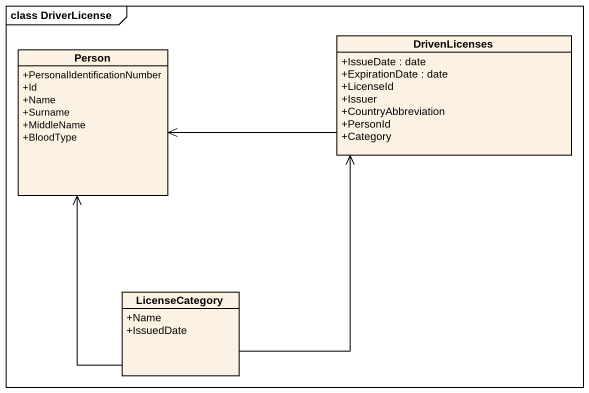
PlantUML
@startuml
mainframe class DriverLicense
hide circle
hide empty members
skinparam classAttributeIconSize 0
class DrivenLicenses {
  +IssueDate : date
  +ExpirationDate : date
  +LicenseId
  +Issuer
  +CountryAbbreviation
  +PersonId
  +Category
}
class "Person" as Person_ {
  +PersonalIdentificationNumber
  +Id
  +Name
  +Surname
  +MiddleName
  +BloodType
}
class LicenseCategory {
  +Name
  +IssuedDate
}
DrivenLicenses -left-> Person_
LicenseCategory -up-> DrivenLicenses
LicenseCategory -up-> Person_
@enduml
